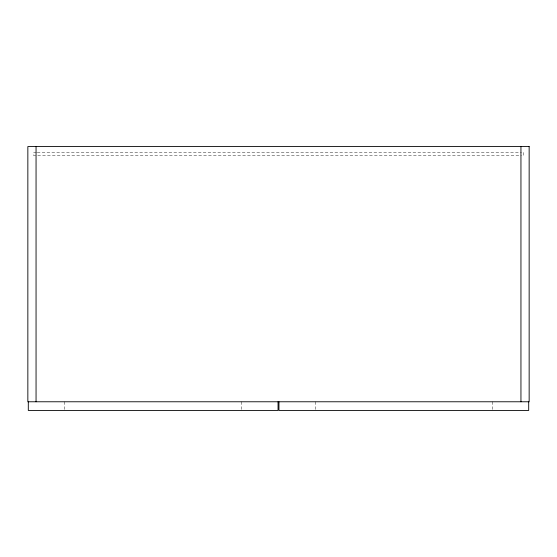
<?xml version="1.0" encoding="UTF-8"?>
<svg xmlns="http://www.w3.org/2000/svg" width="557" height="557" viewBox="0 0 557 557"><rect width="100%" height="100%" fill="white"/><g stroke="black" fill="none" stroke-linecap="round" stroke-linejoin="round"><path stroke-width="0.42" stroke-dasharray="2.79 2.09" d="M36.379 152.493L33.775 152.493L33.775 155.681L521.484 155.681M37.249 152.493L521.484 152.493M523.225 152.493L523.225 155.681M492.235 401.771L492.235 409.569M315.415 401.771L315.415 409.569M241.585 401.771L241.585 409.569M64.765 401.771L64.765 409.569"/><path stroke-width="0.84" d="M528.697 401.771L528.697 410.432L278.953 410.432L278.953 401.771M520.948 146.568L520.948 401.771M278.047 401.771L278.047 410.432L28.303 410.432L28.303 401.771M36.052 146.568L36.052 401.771M529.15 146.568L27.85 146.568L27.85 401.771L529.15 401.771L529.15 146.568"/></g></svg>
